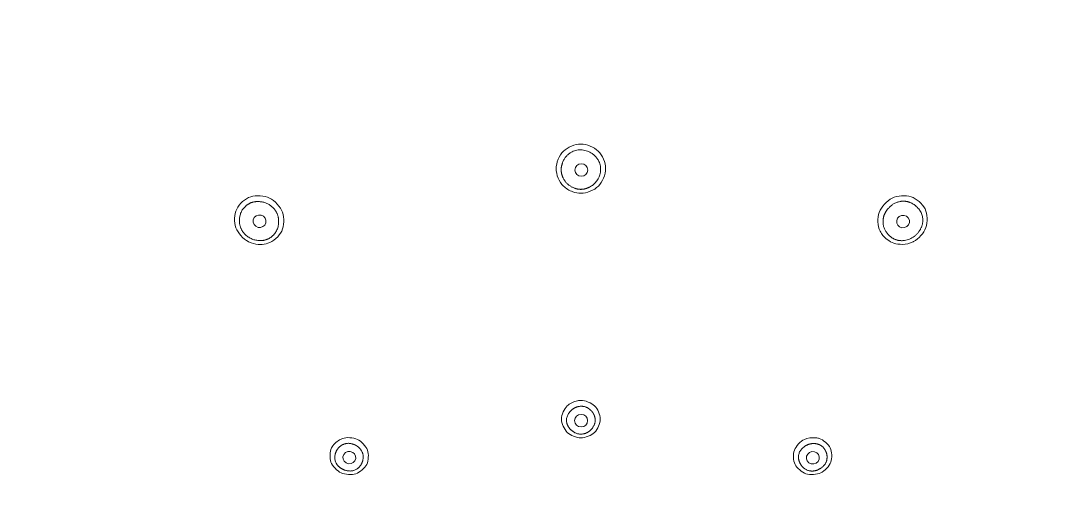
# Model space of a CAD drawing. Header units: millimetres. Extents: x 17284 to 19660, y -6011 to -2651.
# Drawn here: x 18029.9 to 18069.17, y -3846.84 to -3828.53 of the extents above; entities that cross this region are included whole.
import ezdxf

# ---------------------------------------------------------------- set-up
doc = ezdxf.new("R2010")
doc.units = ezdxf.units.MM

msp = doc.modelspace()

# ---------------------------------------------------------------- linework, layer by layer
at = {"linetype": 'Continuous', "lineweight": 18, "extrusion": (-1, -2.22045e-16, 0)}
for p, q in [((18050.773, -3844.256, 0), (18050.823, -3844.284, 0)), ((18051.551, -3844.283, 0), (18051.601, -3844.255, 0))]:
    msp.add_line(p, q, dxfattribs=at)
at = {"linetype": 'Continuous', "lineweight": 13}
for centre, major_axis, start_param, end_param in [((18051.187, -3863.115, 0), (-57.26, 0), 3.334115, 6.094547), ((18051.187, -3864.158, 0), (54.792, 0), 0, 3.141593)]:
    msp.add_ellipse(centre, major_axis=major_axis, ratio=0.906308, start_param=start_param, end_param=end_param, dxfattribs=at)
at = {"linetype": 'Continuous', "lineweight": 18}
msp.add_ellipse((18051.187, -3864.158, 0), major_axis=(54.792, 0), ratio=0.906308, start_param=4.743974, end_param=10.963989, dxfattribs=at)
for centre, major_axis, ratio in [((18051.203, -3834.206, 0), (-0.247, 0), 0.968392), ((18038.977, -3836.154, 0), (-0.24, 0.058), 0.963723), ((18063.427, -3836.164, 0), (-0.24, -0.058), 0.963723), ((18051.196, -3843.733, 0), (0.247, 0), 0.954256), ((18042.39, -3845.138, 0), (0.244, -0.036), 0.950883), ((18060, -3845.143, 0), (0.244, 0.036), 0.950883)]:
    msp.add_ellipse(centre, major_axis=major_axis, ratio=ratio, dxfattribs=at)
for points, knots in [([(18042.369, -3808.241, 0), (18042.21, -3808.263, 0), (18041.893, -3808.309, 0), (18041.416, -3808.383, 0), (18040.937, -3808.461, 0), (18040.454, -3808.543, 0), (18039.968, -3808.629, 0), (18039.48, -3808.72, 0), (18038.989, -3808.815, 0), (18038.496, -3808.915, 0), (18038, -3809.02, 0), (18037.501, -3809.129, 0), (18037, -3809.244, 0), (18036.497, -3809.363, 0), (18035.991, -3809.487, 0), (18035.483, -3809.616, 0), (18034.973, -3809.751, 0), (18034.461, -3809.89, 0), (18033.947, -3810.035, 0), (18033.431, -3810.186, 0), (18032.913, -3810.342, 0), (18032.393, -3810.503, 0), (18031.872, -3810.67, 0), (18031.349, -3810.843, 0), (18030.824, -3811.021, 0), (18030.298, -3811.206, 0), (18029.77, -3811.396, 0), (18029.242, -3811.592, 0), (18028.712, -3811.794, 0), (18028.181, -3812.003, 0), (18027.649, -3812.217, 0), (18027.116, -3812.438, 0), (18026.582, -3812.665, 0), (18026.048, -3812.899, 0), (18025.513, -3813.139, 0), (18024.978, -3813.386, 0), (18024.442, -3813.639, 0), (18023.906, -3813.899, 0), (18023.37, -3814.166, 0), (18022.834, -3814.439, 0), (18022.298, -3814.719, 0), (18021.763, -3815.007, 0), (18021.228, -3815.301, 0), (18020.693, -3815.602, 0), (18020.159, -3815.91, 0), (18019.625, -3816.226, 0), (18019.093, -3816.548, 0), (18018.561, -3816.878, 0), (18018.031, -3817.216, 0), (18017.502, -3817.56, 0), (18016.974, -3817.912, 0), (18016.448, -3818.271, 0), (18015.924, -3818.638, 0), (18015.401, -3819.013, 0), (18014.881, -3819.395, 0), (18014.363, -3819.784, 0), (18013.847, -3820.182, 0), (18013.333, -3820.586, 0), (18012.822, -3820.999, 0), (18012.314, -3821.419, 0), (18011.809, -3821.848, 0), (18011.307, -3822.283, 0), (18010.809, -3822.727, 0), (18010.313, -3823.179, 0), (18009.822, -3823.638, 0), (18009.334, -3824.105, 0), (18008.85, -3824.581, 0), (18008.371, -3825.064, 0), (18007.895, -3825.555, 0), (18007.425, -3826.053, 0), (18006.959, -3826.56, 0), (18006.497, -3827.075, 0), (18006.041, -3827.597, 0), (18005.59, -3828.128, 0), (18005.145, -3828.666, 0), (18004.705, -3829.212, 0), (18004.271, -3829.766, 0), (18003.843, -3830.328, 0), (18003.421, -3830.898, 0), (18003.005, -3831.475, 0), (18002.596, -3832.06, 0), (18002.194, -3832.653, 0), (18001.799, -3833.254, 0), (18001.411, -3833.862, 0), (18001.03, -3834.478, 0), (18000.657, -3835.101, 0), (18000.292, -3835.732, 0), (17999.935, -3836.37, 0), (17999.585, -3837.016, 0), (17999.245, -3837.669, 0), (17998.913, -3838.329, 0), (17998.589, -3838.996, 0), (17998.275, -3839.671, 0), (17997.97, -3840.352, 0), (17997.674, -3841.041, 0), (17997.388, -3841.736, 0), (17997.111, -3842.438, 0), (17996.845, -3843.147, 0), (17996.589, -3843.862, 0), (17996.343, -3844.584, 0), (17996.108, -3845.312, 0), (17995.884, -3846.046, 0), (17995.671, -3846.786, 0), (17995.469, -3847.533, 0), (17995.278, -3848.285, 0), (17995.1, -3849.043, 0), (17994.933, -3849.806, 0), (17994.778, -3850.575, 0), (17994.27, -3853.327, 0), (17993.974, -3856.231, 0), (17993.929, -3858.878, 0), (17993.927, -3859.255, 0)], [0, 0, 0, 0, 0.005939, 0.011923, 0.017953, 0.024027, 0.030147, 0.036311, 0.042521, 0.048776, 0.055077, 0.061422, 0.067813, 0.074248, 0.080729, 0.087255, 0.093827, 0.100443, 0.107104, 0.113811, 0.120563, 0.12736, 0.134202, 0.141089, 0.148022, 0.154999, 0.162022, 0.16909, 0.176203, 0.183361, 0.190565, 0.197813, 0.205107, 0.212446, 0.21983, 0.227259, 0.234733, 0.242253, 0.249817, 0.257427, 0.265082, 0.272782, 0.280528, 0.288318, 0.296154, 0.304034, 0.31196, 0.319931, 0.327947, 0.336009, 0.344115, 0.352267, 0.360464, 0.368706, 0.376993, 0.385325, 0.393703, 0.402125, 0.410593, 0.419106, 0.427664, 0.436267, 0.444916, 0.453609, 0.462348, 0.471132, 0.479961, 0.488835, 0.497754, 0.506719, 0.515728, 0.524783, 0.533883, 0.543028, 0.552219, 0.561454, 0.570735, 0.58006, 0.589431, 0.598847, 0.608309, 0.617815, 0.627366, 0.636963, 0.646605, 0.656292, 0.666024, 0.675801, 0.685624, 0.695492, 0.705404, 0.715362, 0.725365, 0.735414, 0.745507, 0.755646, 0.765829, 0.776058, 0.786332, 0.796651, 0.807016, 0.817425, 0.82788, 0.83838, 0.848925, 0.859515, 0.87015, 0.880831, 0.891556, 0.984547, 1, 1, 1, 1]), ([(18042.386, -3808.101, 0), (18040.806, -3808.326, 0), (18037.901, -3808.852, 0), (18033.942, -3809.863, 0), (18030.702, -3810.905, 0), (18027.874, -3811.975, 0), (18025.235, -3813.117, 0), (18022.569, -3814.427, 0), (18019.754, -3815.991, 0), (18016.832, -3817.843, 0), (18013.88, -3819.997, 0), (18011.198, -3822.233, 0), (18008.833, -3824.462, 0), (18006.643, -3826.771, 0), (18004.477, -3829.349, 0), (18002.363, -3832.25, 0), (18000.45, -3835.312, 0), (17998.803, -3838.412, 0), (17997.757, -3840.761, 0), (17997.238, -3842.077, 0), (17997.141, -3842.329, 0)], [0, 0, 0, 0, 0.077422, 0.143754, 0.199279, 0.244098, 0.292282, 0.341026, 0.391064, 0.4523, 0.513757, 0.574608, 0.628796, 0.678997, 0.737355, 0.801926, 0.864695, 0.92531, 0.985738, 1, 1, 1, 1]), ([(18104.837, -3841.333, 0), (18104.781, -3841.197, 0), (18104.141, -3839.656, 0), (18102.816, -3836.874, 0), (18100.667, -3833.232, 0), (18098.776, -3830.537, 0), (18097.278, -3828.63, 0), (18096.219, -3827.368, 0), (18095.204, -3826.23, 0), (18094.248, -3825.215, 0), (18093.36, -3824.318, 0), (18092.488, -3823.476, 0), (18091.477, -3822.54, 0), (18090.149, -3821.376, 0), (18088.369, -3819.929, 0), (18086.101, -3818.249, 0), (18083.305, -3816.403, 0), (18080.202, -3814.623, 0), (18076.838, -3812.963, 0), (18073.263, -3811.468, 0), (18069.244, -3810.094, 0), (18064.779, -3808.914, 0), (18061.633, -3808.337, 0), (18059.987, -3808.101, 0)], [0, 0, 0, 0, 0.007886, 0.089676, 0.164901, 0.232668, 0.263557, 0.292455, 0.31905, 0.343285, 0.365173, 0.384723, 0.406204, 0.436574, 0.475979, 0.52431, 0.581258, 0.64681, 0.705642, 0.770431, 0.841211, 0.917825, 1, 1, 1, 1]), ([(18108.447, -3859.491, 0), (18108.447, -3859.011, 0), (18108.428, -3857.807, 0), (18108.324, -3855.868, 0), (18108.102, -3853.666, 0), (18107.809, -3851.704, 0), (18107.486, -3849.997, 0), (18107.166, -3848.559, 0), (18106.806, -3847.142, 0), (18106.405, -3845.747, 0), (18105.965, -3844.374, 0), (18105.488, -3843.024, 0), (18104.975, -3841.698, 0), (18104.428, -3840.396, 0), (18103.848, -3839.12, 0), (18103.236, -3837.869, 0), (18102.594, -3836.645, 0), (18101.923, -3835.447, 0), (18101.225, -3834.276, 0), (18100.5, -3833.132, 0), (18099.752, -3832.016, 0), (18098.979, -3830.927, 0), (18098.185, -3829.867, 0), (18097.37, -3828.834, 0), (18096.536, -3827.83, 0), (18095.684, -3826.853, 0), (18094.815, -3825.905, 0), (18093.931, -3824.985, 0), (18093.032, -3824.093, 0), (18092.12, -3823.23, 0), (18091.196, -3822.394, 0), (18090.262, -3821.585, 0), (18089.317, -3820.805, 0), (18088.364, -3820.051, 0), (18087.404, -3819.325, 0), (18086.437, -3818.625, 0), (18085.464, -3817.952, 0), (18084.487, -3817.305, 0), (18083.506, -3816.684, 0), (18082.522, -3816.088, 0), (18081.537, -3815.517, 0), (18080.551, -3814.971, 0), (18079.565, -3814.449, 0), (18078.579, -3813.951, 0), (18077.595, -3813.476, 0), (18076.613, -3813.025, 0), (18075.634, -3812.595, 0), (18074.658, -3812.188, 0), (18073.687, -3811.802, 0), (18072.721, -3811.437, 0), (18071.761, -3811.093, 0), (18070.806, -3810.768, 0), (18069.858, -3810.463, 0), (18068.918, -3810.177, 0), (18067.985, -3809.909, 0), (18067.06, -3809.659, 0), (18066.144, -3809.426, 0), (18065.238, -3809.211, 0), (18064.34, -3809.011, 0), (18063.453, -3808.827, 0), (18062.576, -3808.659, 0), (18061.709, -3808.505, 0), (18060.854, -3808.365, 0), (18060.286, -3808.282, 0), (18060.005, -3808.241, 0)], [0, 0, 0, 0, 0.019619, 0.049202, 0.079313, 0.109952, 0.130093, 0.150065, 0.16987, 0.189506, 0.208974, 0.228274, 0.247405, 0.266368, 0.285163, 0.30379, 0.322248, 0.340539, 0.358661, 0.376614, 0.3944, 0.412017, 0.429466, 0.446746, 0.463859, 0.480803, 0.497579, 0.514186, 0.530626, 0.546897, 0.563, 0.578934, 0.5947, 0.610299, 0.625728, 0.64099, 0.656083, 0.671008, 0.685765, 0.700353, 0.714774, 0.729026, 0.743109, 0.757025, 0.770772, 0.784351, 0.797762, 0.811004, 0.824078, 0.836984, 0.849722, 0.862291, 0.874693, 0.886925, 0.89899, 0.910886, 0.922615, 0.934174, 0.945566, 0.956789, 0.967844, 0.978731, 0.98945, 1, 1, 1, 1]), ([(18050.948, -3834.896, 0), (18050.956, -3834.899, 0), (18050.973, -3834.905, 0), (18050.997, -3834.912, 0), (18051.022, -3834.919, 0), (18051.047, -3834.925, 0), (18051.072, -3834.93, 0), (18051.096, -3834.934, 0), (18051.121, -3834.937, 0), (18051.146, -3834.939, 0), (18051.17, -3834.94, 0), (18051.195, -3834.94, 0), (18051.22, -3834.939, 0), (18051.244, -3834.937, 0), (18051.269, -3834.935, 0), (18051.294, -3834.931, 0), (18051.318, -3834.926, 0), (18051.343, -3834.921, 0), (18051.368, -3834.914, 0), (18051.392, -3834.907, 0), (18051.417, -3834.899, 0), (18051.441, -3834.889, 0), (18051.466, -3834.879, 0), (18051.49, -3834.868, 0), (18051.532, -3834.847, 0), (18051.59, -3834.814, 0), (18051.658, -3834.765, 0), (18051.719, -3834.71, 0), (18051.773, -3834.649, 0), (18051.82, -3834.582, 0), (18051.86, -3834.509, 0), (18051.894, -3834.427, 0), (18051.92, -3834.338, 0), (18051.936, -3834.244, 0), (18051.939, -3834.151, 0), (18051.929, -3834.058, 0), (18051.906, -3833.966, 0), (18051.874, -3833.886, 0), (18051.839, -3833.818, 0), (18051.804, -3833.763, 0), (18051.765, -3833.711, 0), (18051.721, -3833.664, 0), (18051.672, -3833.62, 0), (18051.619, -3833.581, 0), (18051.562, -3833.545, 0), (18051.5, -3833.514, 0), (18051.424, -3833.483, 0), (18051.334, -3833.456, 0), (18051.233, -3833.438, 0), (18051.134, -3833.435, 0), (18051.038, -3833.446, 0), (18050.943, -3833.471, 0), (18050.865, -3833.505, 0), (18050.802, -3833.539, 0), (18050.754, -3833.571, 0), (18050.709, -3833.606, 0), (18050.667, -3833.645, 0), (18050.629, -3833.687, 0), (18050.593, -3833.733, 0), (18050.56, -3833.782, 0), (18050.531, -3833.834, 0), (18050.505, -3833.89, 0), (18050.486, -3833.938, 0), (18050.473, -3833.977, 0), (18050.465, -3834.005, 0), (18050.457, -3834.032, 0), (18050.451, -3834.06, 0), (18050.446, -3834.088, 0), (18050.442, -3834.115, 0), (18050.44, -3834.143, 0), (18050.438, -3834.17, 0), (18050.438, -3834.198, 0), (18050.438, -3834.225, 0), (18050.44, -3834.252, 0), (18050.443, -3834.279, 0), (18050.446, -3834.306, 0), (18050.451, -3834.333, 0), (18050.458, -3834.36, 0), (18050.465, -3834.387, 0), (18050.473, -3834.414, 0), (18050.483, -3834.44, 0), (18050.493, -3834.467, 0), (18050.505, -3834.493, 0), (18050.521, -3834.527, 0), (18050.543, -3834.567, 0), (18050.572, -3834.612, 0), (18050.603, -3834.654, 0), (18050.637, -3834.694, 0), (18050.674, -3834.731, 0), (18050.713, -3834.765, 0), (18050.755, -3834.797, 0), (18050.799, -3834.826, 0), (18050.846, -3834.852, 0), (18050.896, -3834.876, 0), (18050.93, -3834.89, 0), (18050.948, -3834.896, 0)], [0, 0, 0, 0, 0.005511, 0.010955, 0.016337, 0.021665, 0.026947, 0.03219, 0.037401, 0.042589, 0.047761, 0.052926, 0.058091, 0.063265, 0.068455, 0.07367, 0.078917, 0.084204, 0.089539, 0.094928, 0.100379, 0.105899, 0.111494, 0.117171, 0.122936, 0.141173, 0.158893, 0.176296, 0.193593, 0.211002, 0.228734, 0.24699, 0.268181, 0.288632, 0.308668, 0.328633, 0.348875, 0.369729, 0.384103, 0.39816, 0.41201, 0.425768, 0.439553, 0.453481, 0.467666, 0.482216, 0.49723, 0.519644, 0.540915, 0.561435, 0.581641, 0.601991, 0.622932, 0.635218, 0.647353, 0.659413, 0.67148, 0.683633, 0.69595, 0.708506, 0.721373, 0.734616, 0.748295, 0.754674, 0.760965, 0.767178, 0.773321, 0.7794, 0.785425, 0.791405, 0.797347, 0.803262, 0.809158, 0.815044, 0.82093, 0.826825, 0.832738, 0.838678, 0.844654, 0.850676, 0.856751, 0.862888, 0.869096, 0.875381, 0.887045, 0.89848, 0.909736, 0.920868, 0.931932, 0.942983, 0.954078, 0.965274, 0.976625, 0.988184, 1, 1, 1, 1]), ([(18038.985, -3836.888, 0), (18038.999, -3836.888, 0), (18039.026, -3836.888, 0), (18039.066, -3836.886, 0), (18039.105, -3836.882, 0), (18039.143, -3836.876, 0), (18039.181, -3836.869, 0), (18039.217, -3836.859, 0), (18039.252, -3836.847, 0), (18039.287, -3836.833, 0), (18039.32, -3836.817, 0), (18039.353, -3836.799, 0), (18039.385, -3836.779, 0), (18039.416, -3836.758, 0), (18039.445, -3836.734, 0), (18039.474, -3836.708, 0), (18039.513, -3836.67, 0), (18039.557, -3836.619, 0), (18039.603, -3836.551, 0), (18039.641, -3836.479, 0), (18039.669, -3836.403, 0), (18039.689, -3836.322, 0), (18039.701, -3836.237, 0), (18039.703, -3836.165, 0), (18039.701, -3836.108, 0), (18039.697, -3836.067, 0), (18039.692, -3836.027, 0), (18039.684, -3835.989, 0), (18039.675, -3835.951, 0), (18039.663, -3835.914, 0), (18039.65, -3835.877, 0), (18039.635, -3835.842, 0), (18039.617, -3835.808, 0), (18039.598, -3835.774, 0), (18039.577, -3835.742, 0), (18039.554, -3835.71, 0), (18039.529, -3835.679, 0), (18039.502, -3835.65, 0), (18039.467, -3835.615, 0), (18039.424, -3835.577, 0), (18039.371, -3835.538, 0), (18039.317, -3835.504, 0), (18039.259, -3835.475, 0), (18039.199, -3835.451, 0), (18039.137, -3835.432, 0), (18039.073, -3835.417, 0), (18039.006, -3835.408, 0), (18038.949, -3835.405, 0), (18038.903, -3835.404, 0), (18038.869, -3835.405, 0), (18038.836, -3835.408, 0), (18038.803, -3835.412, 0), (18038.771, -3835.417, 0), (18038.74, -3835.424, 0), (18038.709, -3835.432, 0), (18038.679, -3835.441, 0), (18038.65, -3835.452, 0), (18038.621, -3835.464, 0), (18038.593, -3835.478, 0), (18038.566, -3835.493, 0), (18038.539, -3835.509, 0), (18038.513, -3835.527, 0), (18038.487, -3835.546, 0), (18038.462, -3835.567, 0), (18038.438, -3835.589, 0), (18038.404, -3835.621, 0), (18038.365, -3835.666, 0), (18038.322, -3835.724, 0), (18038.287, -3835.786, 0), (18038.258, -3835.851, 0), (18038.236, -3835.919, 0), (18038.221, -3835.99, 0), (18038.212, -3836.064, 0), (18038.211, -3836.128, 0), (18038.213, -3836.179, 0), (18038.216, -3836.217, 0), (18038.221, -3836.254, 0), (18038.228, -3836.29, 0), (18038.236, -3836.326, 0), (18038.247, -3836.361, 0), (18038.259, -3836.395, 0), (18038.273, -3836.428, 0), (18038.288, -3836.461, 0), (18038.306, -3836.493, 0), (18038.325, -3836.524, 0), (18038.345, -3836.554, 0), (18038.368, -3836.584, 0), (18038.392, -3836.613, 0), (18038.419, -3836.641, 0), (18038.455, -3836.677, 0), (18038.503, -3836.719, 0), (18038.564, -3836.762, 0), (18038.627, -3836.8, 0), (18038.693, -3836.83, 0), (18038.762, -3836.855, 0), (18038.834, -3836.873, 0), (18038.909, -3836.884, 0), (18038.96, -3836.887, 0), (18038.985, -3836.888, 0)], [0, 0, 0, 0, 0.008569, 0.016964, 0.025208, 0.033323, 0.041336, 0.049272, 0.057158, 0.065022, 0.072892, 0.080793, 0.088755, 0.096804, 0.104965, 0.113262, 0.121721, 0.13962, 0.157191, 0.17466, 0.192257, 0.210207, 0.228722, 0.247997, 0.256996, 0.265817, 0.274482, 0.283011, 0.291427, 0.299754, 0.308016, 0.316238, 0.324445, 0.332663, 0.340917, 0.349232, 0.357632, 0.366141, 0.374783, 0.388773, 0.402476, 0.415988, 0.429415, 0.442859, 0.456428, 0.470221, 0.484335, 0.498863, 0.506072, 0.513158, 0.520135, 0.527016, 0.533816, 0.540548, 0.547229, 0.553873, 0.560497, 0.567117, 0.573748, 0.580406, 0.587108, 0.593868, 0.600702, 0.607624, 0.614648, 0.621788, 0.637612, 0.65311, 0.668434, 0.683738, 0.69918, 0.714911, 0.731075, 0.747806, 0.756148, 0.764347, 0.772422, 0.78039, 0.788271, 0.796085, 0.803852, 0.811593, 0.819328, 0.827079, 0.834867, 0.842711, 0.850633, 0.858652, 0.866786, 0.875054, 0.891119, 0.906769, 0.922141, 0.937382, 0.952642, 0.96807, 0.983811, 1, 1, 1, 1]), ([(18062.947, -3836.737, 0), (18062.956, -3836.745, 0), (18062.975, -3836.759, 0), (18063.003, -3836.779, 0), (18063.032, -3836.797, 0), (18063.061, -3836.813, 0), (18063.091, -3836.828, 0), (18063.121, -3836.842, 0), (18063.152, -3836.853, 0), (18063.183, -3836.864, 0), (18063.215, -3836.872, 0), (18063.247, -3836.879, 0), (18063.279, -3836.885, 0), (18063.312, -3836.889, 0), (18063.346, -3836.891, 0), (18063.38, -3836.892, 0), (18063.415, -3836.891, 0), (18063.449, -3836.888, 0), (18063.506, -3836.882, 0), (18063.583, -3836.866, 0), (18063.677, -3836.835, 0), (18063.766, -3836.791, 0), (18063.849, -3836.736, 0), (18063.926, -3836.669, 0), (18063.984, -3836.604, 0), (18064.028, -3836.549, 0), (18064.057, -3836.506, 0), (18064.084, -3836.462, 0), (18064.107, -3836.418, 0), (18064.127, -3836.374, 0), (18064.144, -3836.329, 0), (18064.157, -3836.284, 0), (18064.167, -3836.238, 0), (18064.174, -3836.192, 0), (18064.178, -3836.145, 0), (18064.178, -3836.098, 0), (18064.175, -3836.039, 0), (18064.164, -3835.97, 0), (18064.142, -3835.893, 0), (18064.111, -3835.819, 0), (18064.071, -3835.748, 0), (18064.021, -3835.681, 0), (18063.961, -3835.617, 0), (18063.906, -3835.568, 0), (18063.86, -3835.533, 0), (18063.826, -3835.509, 0), (18063.791, -3835.487, 0), (18063.756, -3835.467, 0), (18063.72, -3835.45, 0), (18063.684, -3835.435, 0), (18063.647, -3835.422, 0), (18063.611, -3835.411, 0), (18063.573, -3835.403, 0), (18063.536, -3835.396, 0), (18063.497, -3835.392, 0), (18063.459, -3835.39, 0), (18063.42, -3835.391, 0), (18063.381, -3835.393, 0), (18063.335, -3835.398, 0), (18063.284, -3835.408, 0), (18063.227, -3835.423, 0), (18063.173, -3835.442, 0), (18063.12, -3835.466, 0), (18063.069, -3835.494, 0), (18063.019, -3835.526, 0), (18062.971, -3835.563, 0), (18062.925, -3835.604, 0), (18062.88, -3835.65, 0), (18062.845, -3835.69, 0), (18062.819, -3835.723, 0), (18062.801, -3835.747, 0), (18062.785, -3835.772, 0), (18062.769, -3835.797, 0), (18062.755, -3835.822, 0), (18062.741, -3835.847, 0), (18062.729, -3835.872, 0), (18062.718, -3835.898, 0), (18062.707, -3835.924, 0), (18062.698, -3835.95, 0), (18062.691, -3835.976, 0), (18062.684, -3836.003, 0), (18062.678, -3836.03, 0), (18062.673, -3836.057, 0), (18062.67, -3836.084, 0), (18062.667, -3836.112, 0), (18062.666, -3836.14, 0), (18062.666, -3836.168, 0), (18062.667, -3836.196, 0), (18062.669, -3836.225, 0), (18062.673, -3836.265, 0), (18062.682, -3836.317, 0), (18062.697, -3836.378, 0), (18062.718, -3836.437, 0), (18062.744, -3836.494, 0), (18062.774, -3836.548, 0), (18062.81, -3836.599, 0), (18062.851, -3836.648, 0), (18062.897, -3836.695, 0), (18062.93, -3836.723, 0), (18062.947, -3836.737, 0)], [0, 0, 0, 0, 0.007479, 0.014828, 0.022063, 0.029198, 0.036251, 0.043238, 0.050178, 0.057087, 0.063985, 0.07089, 0.077819, 0.08479, 0.091822, 0.098932, 0.106136, 0.113451, 0.120891, 0.141882, 0.162405, 0.182831, 0.20354, 0.224896, 0.247229, 0.258623, 0.269709, 0.280522, 0.2911, 0.301484, 0.311717, 0.321843, 0.331909, 0.341962, 0.352049, 0.362218, 0.372514, 0.39007, 0.407356, 0.424616, 0.442092, 0.460018, 0.478612, 0.49807, 0.507211, 0.516131, 0.524849, 0.533389, 0.541774, 0.55003, 0.558183, 0.566261, 0.574292, 0.582304, 0.590326, 0.598388, 0.606518, 0.614743, 0.62309, 0.635321, 0.647418, 0.659464, 0.671541, 0.683732, 0.696118, 0.708775, 0.721775, 0.735185, 0.749064, 0.755532, 0.761908, 0.768198, 0.774411, 0.780555, 0.786637, 0.792667, 0.798654, 0.804606, 0.810533, 0.816444, 0.822348, 0.828255, 0.834175, 0.840116, 0.846089, 0.852101, 0.858162, 0.864281, 0.870466, 0.876725, 0.89073, 0.904429, 0.917916, 0.931291, 0.944655, 0.95811, 0.971757, 0.98569, 1, 1, 1, 1]), ([(18038.997, -3837.034, 0), (18038.974, -3837.034, 0), (18038.952, -3837.033, 0), (18038.801, -3837.023, 0), (18038.676, -3836.989, 0), (18038.565, -3836.935, 0), (18038.557, -3836.931, 0), (18038.55, -3836.927, 0)], [0, 0, 0, 0, 0.139203, 0.139203, 0.939844, 0.939844, 1, 1, 1, 1]), ([(18063.826, -3836.926, 0), (18063.817, -3836.931, 0), (18063.809, -3836.935, 0), (18063.684, -3836.996, 0), (18063.537, -3837.028, 0), (18063.394, -3837.031, 0)], [0, 0, 0, 0, 0.06517, 0.06517, 1, 1, 1, 1]), ([(18051.058, -3842.977, 0), (18051.104, -3842.967, 0), (18051.148, -3842.962, 0), (18051.348, -3842.962, 0), (18051.591, -3843.058, 0), (18051.823, -3843.281, 0), (18051.923, -3843.514, 0), (18051.923, -3843.832, 0), (18051.822, -3844.067, 0), (18051.592, -3844.288, 0), (18051.348, -3844.385, 0), (18051.025, -3844.385, 0), (18050.782, -3844.289, 0), (18050.55, -3844.065, 0), (18050.45, -3843.832, 0), (18050.45, -3843.514, 0), (18050.551, -3843.28, 0), (18050.753, -3843.085, 0), (18050.915, -3843.009, 0), (18051.058, -3842.977, 0)], [0, 0, 0, 0, 0.030199, 0.030199, 0.155199, 0.155199, 0.280199, 0.280199, 0.405199, 0.405199, 0.530199, 0.530199, 0.655199, 0.655199, 0.780199, 0.780199, 0.905199, 0.905199, 1, 1, 1, 1]), ([(18051.096, -3843.197, 0), (18051.087, -3843.199, 0), (18051.071, -3843.203, 0), (18051.048, -3843.209, 0), (18051.025, -3843.217, 0), (18051.002, -3843.225, 0), (18050.98, -3843.234, 0), (18050.959, -3843.244, 0), (18050.938, -3843.255, 0), (18050.917, -3843.267, 0), (18050.897, -3843.279, 0), (18050.878, -3843.292, 0), (18050.859, -3843.307, 0), (18050.841, -3843.322, 0), (18050.823, -3843.338, 0), (18050.806, -3843.354, 0), (18050.789, -3843.372, 0), (18050.773, -3843.39, 0), (18050.757, -3843.41, 0), (18050.732, -3843.443, 0), (18050.701, -3843.49, 0), (18050.671, -3843.553, 0), (18050.651, -3843.618, 0), (18050.64, -3843.683, 0), (18050.64, -3843.749, 0), (18050.648, -3843.801, 0), (18050.658, -3843.84, 0), (18050.666, -3843.866, 0), (18050.675, -3843.892, 0), (18050.686, -3843.916, 0), (18050.698, -3843.94, 0), (18050.711, -3843.964, 0), (18050.725, -3843.987, 0), (18050.741, -3844.009, 0), (18050.758, -3844.03, 0), (18050.776, -3844.051, 0), (18050.796, -3844.072, 0), (18050.817, -3844.091, 0), (18050.839, -3844.11, 0), (18050.863, -3844.129, 0), (18050.895, -3844.151, 0), (18050.935, -3844.177, 0), (18050.985, -3844.202, 0), (18051.034, -3844.221, 0), (18051.084, -3844.235, 0), (18051.134, -3844.244, 0), (18051.185, -3844.247, 0), (18051.236, -3844.244, 0), (18051.278, -3844.238, 0), (18051.311, -3844.23, 0), (18051.335, -3844.223, 0), (18051.358, -3844.216, 0), (18051.381, -3844.207, 0), (18051.403, -3844.197, 0), (18051.425, -3844.187, 0), (18051.446, -3844.175, 0), (18051.467, -3844.163, 0), (18051.487, -3844.149, 0), (18051.507, -3844.135, 0), (18051.526, -3844.119, 0), (18051.544, -3844.103, 0), (18051.562, -3844.085, 0), (18051.58, -3844.067, 0), (18051.597, -3844.047, 0), (18051.614, -3844.027, 0), (18051.634, -3843.999, 0), (18051.657, -3843.965, 0), (18051.681, -3843.923, 0), (18051.7, -3843.881, 0), (18051.715, -3843.838, 0), (18051.725, -3843.795, 0), (18051.731, -3843.752, 0), (18051.732, -3843.708, 0), (18051.729, -3843.664, 0), (18051.723, -3843.629, 0), (18051.717, -3843.602, 0), (18051.712, -3843.584, 0), (18051.707, -3843.566, 0), (18051.701, -3843.549, 0), (18051.694, -3843.531, 0), (18051.687, -3843.514, 0), (18051.679, -3843.498, 0), (18051.671, -3843.481, 0), (18051.662, -3843.465, 0), (18051.653, -3843.449, 0), (18051.643, -3843.434, 0), (18051.633, -3843.419, 0), (18051.622, -3843.404, 0), (18051.61, -3843.39, 0), (18051.598, -3843.376, 0), (18051.585, -3843.362, 0), (18051.572, -3843.348, 0), (18051.558, -3843.335, 0), (18051.544, -3843.322, 0), (18051.529, -3843.31, 0), (18051.513, -3843.297, 0), (18051.491, -3843.28, 0), (18051.46, -3843.26, 0), (18051.422, -3843.239, 0), (18051.383, -3843.221, 0), (18051.344, -3843.206, 0), (18051.304, -3843.196, 0), (18051.263, -3843.188, 0), (18051.222, -3843.185, 0), (18051.18, -3843.185, 0), (18051.138, -3843.189, 0), (18051.11, -3843.194, 0), (18051.096, -3843.197, 0)], [0, 0, 0, 0, 0.007252, 0.014424, 0.021527, 0.028574, 0.035577, 0.042548, 0.049502, 0.05645, 0.063407, 0.070384, 0.077396, 0.084454, 0.091572, 0.098761, 0.106033, 0.1134, 0.120873, 0.128462, 0.150714, 0.171822, 0.192138, 0.212058, 0.232001, 0.252384, 0.260727, 0.268981, 0.277169, 0.285312, 0.293432, 0.301552, 0.309694, 0.317881, 0.326133, 0.334473, 0.342922, 0.351498, 0.360222, 0.369111, 0.378182, 0.395157, 0.411362, 0.426942, 0.442059, 0.45689, 0.471624, 0.486453, 0.501563, 0.508855, 0.51608, 0.523253, 0.530389, 0.537505, 0.544615, 0.551736, 0.558884, 0.566073, 0.57332, 0.580639, 0.588045, 0.595551, 0.603171, 0.610919, 0.618805, 0.626842, 0.64193, 0.656447, 0.670488, 0.684158, 0.697569, 0.710841, 0.724098, 0.737463, 0.751059, 0.756877, 0.762639, 0.768351, 0.774018, 0.779646, 0.785241, 0.79081, 0.796359, 0.801894, 0.807422, 0.81295, 0.818483, 0.824029, 0.829593, 0.835182, 0.840802, 0.846459, 0.852161, 0.857911, 0.863717, 0.869583, 0.875515, 0.888931, 0.901883, 0.914455, 0.926738, 0.938829, 0.950831, 0.962846, 0.97498, 0.987332, 1, 1, 1, 1]), ([(18042.013, -3844.465, 0), (18042.053, -3844.441, 0), (18042.093, -3844.421, 0), (18042.281, -3844.359, 0), (18042.544, -3844.374, 0), (18042.841, -3844.513, 0), (18043.019, -3844.702, 0), (18043.132, -3845.002, 0), (18043.119, -3845.254, 0), (18042.982, -3845.534, 0), (18042.787, -3845.701, 0), (18042.484, -3845.801, 0), (18042.221, -3845.786, 0), (18041.924, -3845.647, 0), (18041.747, -3845.459, 0), (18041.634, -3845.158, 0), (18041.646, -3844.906, 0), (18041.767, -3844.661, 0), (18041.89, -3844.539, 0), (18042.013, -3844.465, 0)], [0, 0, 0, 0, 0.030732, 0.030732, 0.155732, 0.155732, 0.280732, 0.280732, 0.405732, 0.405732, 0.530732, 0.530732, 0.655732, 0.655732, 0.780732, 0.780732, 0.905732, 0.905732, 1, 1, 1, 1]), ([(18060.117, -3844.384, 0), (18060.163, -3844.389, 0), (18060.206, -3844.397, 0), (18060.394, -3844.459, 0), (18060.589, -3844.625, 0), (18060.727, -3844.907, 0), (18060.739, -3845.158, 0), (18060.626, -3845.459, 0), (18060.447, -3845.648, 0), (18060.153, -3845.785, 0), (18059.889, -3845.801, 0), (18059.586, -3845.701, 0), (18059.392, -3845.535, 0), (18059.253, -3845.253, 0), (18059.241, -3845.002, 0), (18059.354, -3844.702, 0), (18059.533, -3844.512, 0), (18059.792, -3844.391, 0), (18059.971, -3844.37, 0), (18060.117, -3844.384, 0)], [0, 0, 0, 0, 0.030199, 0.030199, 0.155199, 0.155199, 0.280199, 0.280199, 0.405199, 0.405199, 0.530199, 0.530199, 0.655199, 0.655199, 0.780199, 0.780199, 0.905199, 0.905199, 1, 1, 1, 1]), ([(18042.104, -3844.664, 0), (18042.097, -3844.668, 0), (18042.084, -3844.677, 0), (18042.064, -3844.69, 0), (18042.045, -3844.704, 0), (18042.026, -3844.719, 0), (18042.009, -3844.735, 0), (18041.992, -3844.751, 0), (18041.977, -3844.768, 0), (18041.961, -3844.785, 0), (18041.947, -3844.803, 0), (18041.934, -3844.822, 0), (18041.921, -3844.841, 0), (18041.909, -3844.861, 0), (18041.898, -3844.882, 0), (18041.888, -3844.903, 0), (18041.879, -3844.925, 0), (18041.87, -3844.947, 0), (18041.862, -3844.97, 0), (18041.851, -3845.009, 0), (18041.839, -3845.063, 0), (18041.833, -3845.132, 0), (18041.838, -3845.199, 0), (18041.851, -3845.264, 0), (18041.875, -3845.326, 0), (18041.902, -3845.373, 0), (18041.925, -3845.407, 0), (18041.942, -3845.429, 0), (18041.96, -3845.45, 0), (18041.978, -3845.47, 0), (18041.998, -3845.489, 0), (18042.019, -3845.507, 0), (18042.041, -3845.524, 0), (18042.063, -3845.54, 0), (18042.087, -3845.555, 0), (18042.112, -3845.569, 0), (18042.138, -3845.582, 0), (18042.164, -3845.594, 0), (18042.192, -3845.605, 0), (18042.221, -3845.615, 0), (18042.259, -3845.626, 0), (18042.306, -3845.637, 0), (18042.361, -3845.645, 0), (18042.415, -3845.648, 0), (18042.467, -3845.645, 0), (18042.517, -3845.638, 0), (18042.566, -3845.624, 0), (18042.613, -3845.606, 0), (18042.65, -3845.586, 0), (18042.677, -3845.569, 0), (18042.696, -3845.556, 0), (18042.714, -3845.542, 0), (18042.731, -3845.528, 0), (18042.748, -3845.513, 0), (18042.764, -3845.497, 0), (18042.779, -3845.481, 0), (18042.793, -3845.464, 0), (18042.807, -3845.446, 0), (18042.82, -3845.428, 0), (18042.832, -3845.409, 0), (18042.844, -3845.389, 0), (18042.854, -3845.369, 0), (18042.864, -3845.348, 0), (18042.873, -3845.326, 0), (18042.882, -3845.304, 0), (18042.889, -3845.281, 0), (18042.898, -3845.249, 0), (18042.907, -3845.21, 0), (18042.914, -3845.163, 0), (18042.917, -3845.118, 0), (18042.915, -3845.073, 0), (18042.909, -3845.029, 0), (18042.899, -3844.987, 0), (18042.885, -3844.945, 0), (18042.866, -3844.905, 0), (18042.848, -3844.874, 0), (18042.832, -3844.85, 0), (18042.821, -3844.835, 0), (18042.81, -3844.819, 0), (18042.798, -3844.805, 0), (18042.785, -3844.79, 0), (18042.773, -3844.777, 0), (18042.759, -3844.763, 0), (18042.746, -3844.75, 0), (18042.732, -3844.738, 0), (18042.717, -3844.726, 0), (18042.703, -3844.715, 0), (18042.687, -3844.704, 0), (18042.672, -3844.693, 0), (18042.656, -3844.683, 0), (18042.639, -3844.674, 0), (18042.622, -3844.665, 0), (18042.605, -3844.656, 0), (18042.588, -3844.648, 0), (18042.57, -3844.641, 0), (18042.551, -3844.634, 0), (18042.532, -3844.627, 0), (18042.505, -3844.618, 0), (18042.469, -3844.609, 0), (18042.426, -3844.6, 0), (18042.383, -3844.595, 0), (18042.341, -3844.594, 0), (18042.299, -3844.597, 0), (18042.259, -3844.603, 0), (18042.219, -3844.613, 0), (18042.18, -3844.626, 0), (18042.141, -3844.643, 0), (18042.117, -3844.657, 0), (18042.104, -3844.664, 0)], [0, 0, 0, 0, 0.007269, 0.014456, 0.021572, 0.028631, 0.035644, 0.042625, 0.049586, 0.056541, 0.063503, 0.070485, 0.0775, 0.084561, 0.09168, 0.09887, 0.106143, 0.11351, 0.120982, 0.12857, 0.15081, 0.171916, 0.192242, 0.212184, 0.232161, 0.25259, 0.260952, 0.269224, 0.277427, 0.285582, 0.293712, 0.301839, 0.309986, 0.318174, 0.326426, 0.334762, 0.343205, 0.351773, 0.360486, 0.369362, 0.378418, 0.395377, 0.411573, 0.427152, 0.442277, 0.457127, 0.471891, 0.486761, 0.501923, 0.508833, 0.51568, 0.522476, 0.529235, 0.535969, 0.542692, 0.549418, 0.556158, 0.562927, 0.569737, 0.576601, 0.583531, 0.590541, 0.59764, 0.604842, 0.612155, 0.619591, 0.62716, 0.642191, 0.656663, 0.67067, 0.684316, 0.697715, 0.710985, 0.72425, 0.737632, 0.75125, 0.757077, 0.762845, 0.768562, 0.774233, 0.779863, 0.78546, 0.791029, 0.796576, 0.802108, 0.807631, 0.813152, 0.818677, 0.824213, 0.829766, 0.835343, 0.840949, 0.84659, 0.852274, 0.858006, 0.863791, 0.869635, 0.875544, 0.888919, 0.901839, 0.914388, 0.926656, 0.938741, 0.950745, 0.962772, 0.974924, 0.987302, 1, 1, 1, 1]), ([(18060.096, -3844.607, 0), (18060.088, -3844.606, 0), (18060.072, -3844.604, 0), (18060.047, -3844.603, 0), (18060.023, -3844.603, 0), (18059.999, -3844.604, 0), (18059.975, -3844.606, 0), (18059.951, -3844.608, 0), (18059.927, -3844.612, 0), (18059.904, -3844.617, 0), (18059.881, -3844.622, 0), (18059.858, -3844.629, 0), (18059.835, -3844.636, 0), (18059.812, -3844.645, 0), (18059.79, -3844.654, 0), (18059.768, -3844.665, 0), (18059.746, -3844.676, 0), (18059.724, -3844.689, 0), (18059.702, -3844.702, 0), (18059.667, -3844.725, 0), (18059.622, -3844.761, 0), (18059.571, -3844.811, 0), (18059.529, -3844.865, 0), (18059.496, -3844.923, 0), (18059.473, -3844.985, 0), (18059.461, -3845.038, 0), (18059.457, -3845.078, 0), (18059.455, -3845.105, 0), (18059.454, -3845.131, 0), (18059.456, -3845.158, 0), (18059.458, -3845.184, 0), (18059.462, -3845.21, 0), (18059.468, -3845.236, 0), (18059.475, -3845.262, 0), (18059.483, -3845.288, 0), (18059.493, -3845.313, 0), (18059.504, -3845.338, 0), (18059.517, -3845.363, 0), (18059.531, -3845.388, 0), (18059.547, -3845.413, 0), (18059.569, -3845.444, 0), (18059.598, -3845.481, 0), (18059.635, -3845.52, 0), (18059.675, -3845.554, 0), (18059.717, -3845.582, 0), (18059.761, -3845.606, 0), (18059.807, -3845.624, 0), (18059.856, -3845.638, 0), (18059.898, -3845.644, 0), (18059.932, -3845.647, 0), (18059.957, -3845.648, 0), (18059.981, -3845.648, 0), (18060.006, -3845.647, 0), (18060.03, -3845.645, 0), (18060.054, -3845.642, 0), (18060.078, -3845.638, 0), (18060.102, -3845.632, 0), (18060.126, -3845.626, 0), (18060.149, -3845.618, 0), (18060.173, -3845.609, 0), (18060.196, -3845.6, 0), (18060.219, -3845.589, 0), (18060.242, -3845.577, 0), (18060.265, -3845.564, 0), (18060.288, -3845.55, 0), (18060.317, -3845.53, 0), (18060.351, -3845.505, 0), (18060.388, -3845.472, 0), (18060.421, -3845.438, 0), (18060.45, -3845.403, 0), (18060.475, -3845.365, 0), (18060.496, -3845.326, 0), (18060.513, -3845.286, 0), (18060.526, -3845.244, 0), (18060.533, -3845.208, 0), (18060.536, -3845.181, 0), (18060.538, -3845.163, 0), (18060.539, -3845.144, 0), (18060.54, -3845.125, 0), (18060.54, -3845.107, 0), (18060.539, -3845.089, 0), (18060.538, -3845.071, 0), (18060.536, -3845.053, 0), (18060.534, -3845.035, 0), (18060.53, -3845.017, 0), (18060.527, -3845, 0), (18060.522, -3844.982, 0), (18060.517, -3844.965, 0), (18060.511, -3844.947, 0), (18060.505, -3844.93, 0), (18060.498, -3844.913, 0), (18060.49, -3844.897, 0), (18060.482, -3844.88, 0), (18060.473, -3844.863, 0), (18060.463, -3844.847, 0), (18060.453, -3844.83, 0), (18060.438, -3844.807, 0), (18060.417, -3844.779, 0), (18060.388, -3844.747, 0), (18060.358, -3844.718, 0), (18060.326, -3844.692, 0), (18060.292, -3844.669, 0), (18060.257, -3844.65, 0), (18060.219, -3844.634, 0), (18060.18, -3844.621, 0), (18060.139, -3844.612, 0), (18060.11, -3844.608, 0), (18060.096, -3844.607, 0)], [0, 0, 0, 0, 0.007252, 0.014424, 0.021527, 0.028574, 0.035577, 0.042548, 0.049502, 0.05645, 0.063407, 0.070384, 0.077396, 0.084454, 0.091572, 0.098761, 0.106033, 0.1134, 0.120873, 0.128462, 0.150714, 0.171822, 0.192138, 0.212058, 0.232001, 0.252384, 0.260727, 0.268981, 0.277169, 0.285312, 0.293432, 0.301552, 0.309694, 0.317881, 0.326133, 0.334473, 0.342922, 0.351498, 0.360222, 0.369111, 0.378182, 0.395157, 0.411362, 0.426942, 0.442059, 0.45689, 0.471624, 0.486453, 0.501563, 0.508855, 0.51608, 0.523253, 0.530389, 0.537505, 0.544615, 0.551736, 0.558884, 0.566073, 0.57332, 0.580639, 0.588045, 0.595551, 0.603171, 0.610919, 0.618805, 0.626842, 0.64193, 0.656447, 0.670488, 0.684158, 0.697569, 0.710841, 0.724098, 0.737463, 0.751059, 0.756877, 0.762639, 0.768351, 0.774018, 0.779646, 0.785241, 0.79081, 0.796359, 0.801894, 0.807422, 0.81295, 0.818483, 0.824029, 0.829593, 0.835182, 0.840802, 0.846459, 0.852161, 0.857911, 0.863717, 0.869583, 0.875515, 0.888931, 0.901883, 0.914455, 0.926738, 0.938829, 0.950831, 0.962846, 0.97498, 0.987332, 1, 1, 1, 1])]:
    msp.add_open_spline(points, degree=3, knots=knots, dxfattribs=at)
at = {"linetype": 'Continuous', "lineweight": 13}
for points, knots in [([(18050.883, -3835.033, 0), (18050.746, -3834.985, 0), (18050.616, -3834.909, 0), (18050.362, -3834.658, 0), (18050.246, -3834.381, 0), (18050.246, -3833.929, 0), (18050.36, -3833.653, 0), (18050.684, -3833.331, 0), (18050.961, -3833.219, 0), (18051.41, -3833.218, 0), (18051.689, -3833.332, 0), (18052.009, -3833.648, 0), (18052.127, -3833.924, 0), (18052.128, -3834.381, 0), (18052.012, -3834.656, 0), (18051.688, -3834.978, 0), (18051.413, -3835.09, 0), (18051.09, -3835.09, 0), (18050.985, -3835.069, 0), (18050.883, -3835.033, 0)], [0, 0, 0, 0, 0.071712, 0.071712, 0.196712, 0.196712, 0.321712, 0.321712, 0.446712, 0.446712, 0.571712, 0.571712, 0.696712, 0.696712, 0.821712, 0.821712, 0.946712, 0.946712, 1, 1, 1, 1]), ([(18038.55, -3836.927, 0), (18038.351, -3836.822, 0), (18038.158, -3836.605, 0), (18038.003, -3836.186, 0), (18038.015, -3835.89, 0), (18038.208, -3835.485, 0), (18038.429, -3835.293, 0), (18038.851, -3835.154, 0), (18039.152, -3835.174, 0), (18039.563, -3835.374, 0), (18039.769, -3835.598, 0), (18039.929, -3836.029, 0), (18039.916, -3836.325, 0), (18039.723, -3836.729, 0), (18039.503, -3836.921, 0), (18039.203, -3837.02, 0), (18039.102, -3837.035, 0), (18038.997, -3837.034, 0)], [0, 0, 0, 0, 0.13049, 0.13049, 0.266074, 0.266074, 0.401658, 0.401658, 0.537242, 0.537242, 0.672826, 0.672826, 0.80841, 0.80841, 0.943995, 0.943995, 1, 1, 1, 1]), ([(18062.817, -3836.843, 0), (18062.705, -3836.755, 0), (18062.609, -3836.643, 0), (18062.458, -3836.328, 0), (18062.445, -3836.03, 0), (18062.601, -3835.602, 0), (18062.805, -3835.377, 0), (18063.221, -3835.174, 0), (18063.52, -3835.154, 0), (18063.942, -3835.292, 0), (18064.165, -3835.486, 0), (18064.356, -3835.884, 0), (18064.371, -3836.181, 0), (18064.216, -3836.604, 0), (18064.025, -3836.819, 0), (18063.826, -3836.926, 0)], [0, 0, 0, 0, 0.087797, 0.087797, 0.240834, 0.240834, 0.39387, 0.39387, 0.546907, 0.546907, 0.699944, 0.699944, 0.852981, 0.852981, 1, 1, 1, 1]), ([(18063.394, -3837.031, 0), (18063.284, -3837.034, 0), (18063.175, -3837.021, 0), (18062.992, -3836.961, 0), (18062.9, -3836.909, 0), (18062.817, -3836.843, 0)], [0, 0, 0, 0, 0.505451, 0.505451, 1, 1, 1, 1])]:
    msp.add_open_spline(points, degree=3, knots=knots, dxfattribs=at)

doc.saveas('drawing.dxf')
